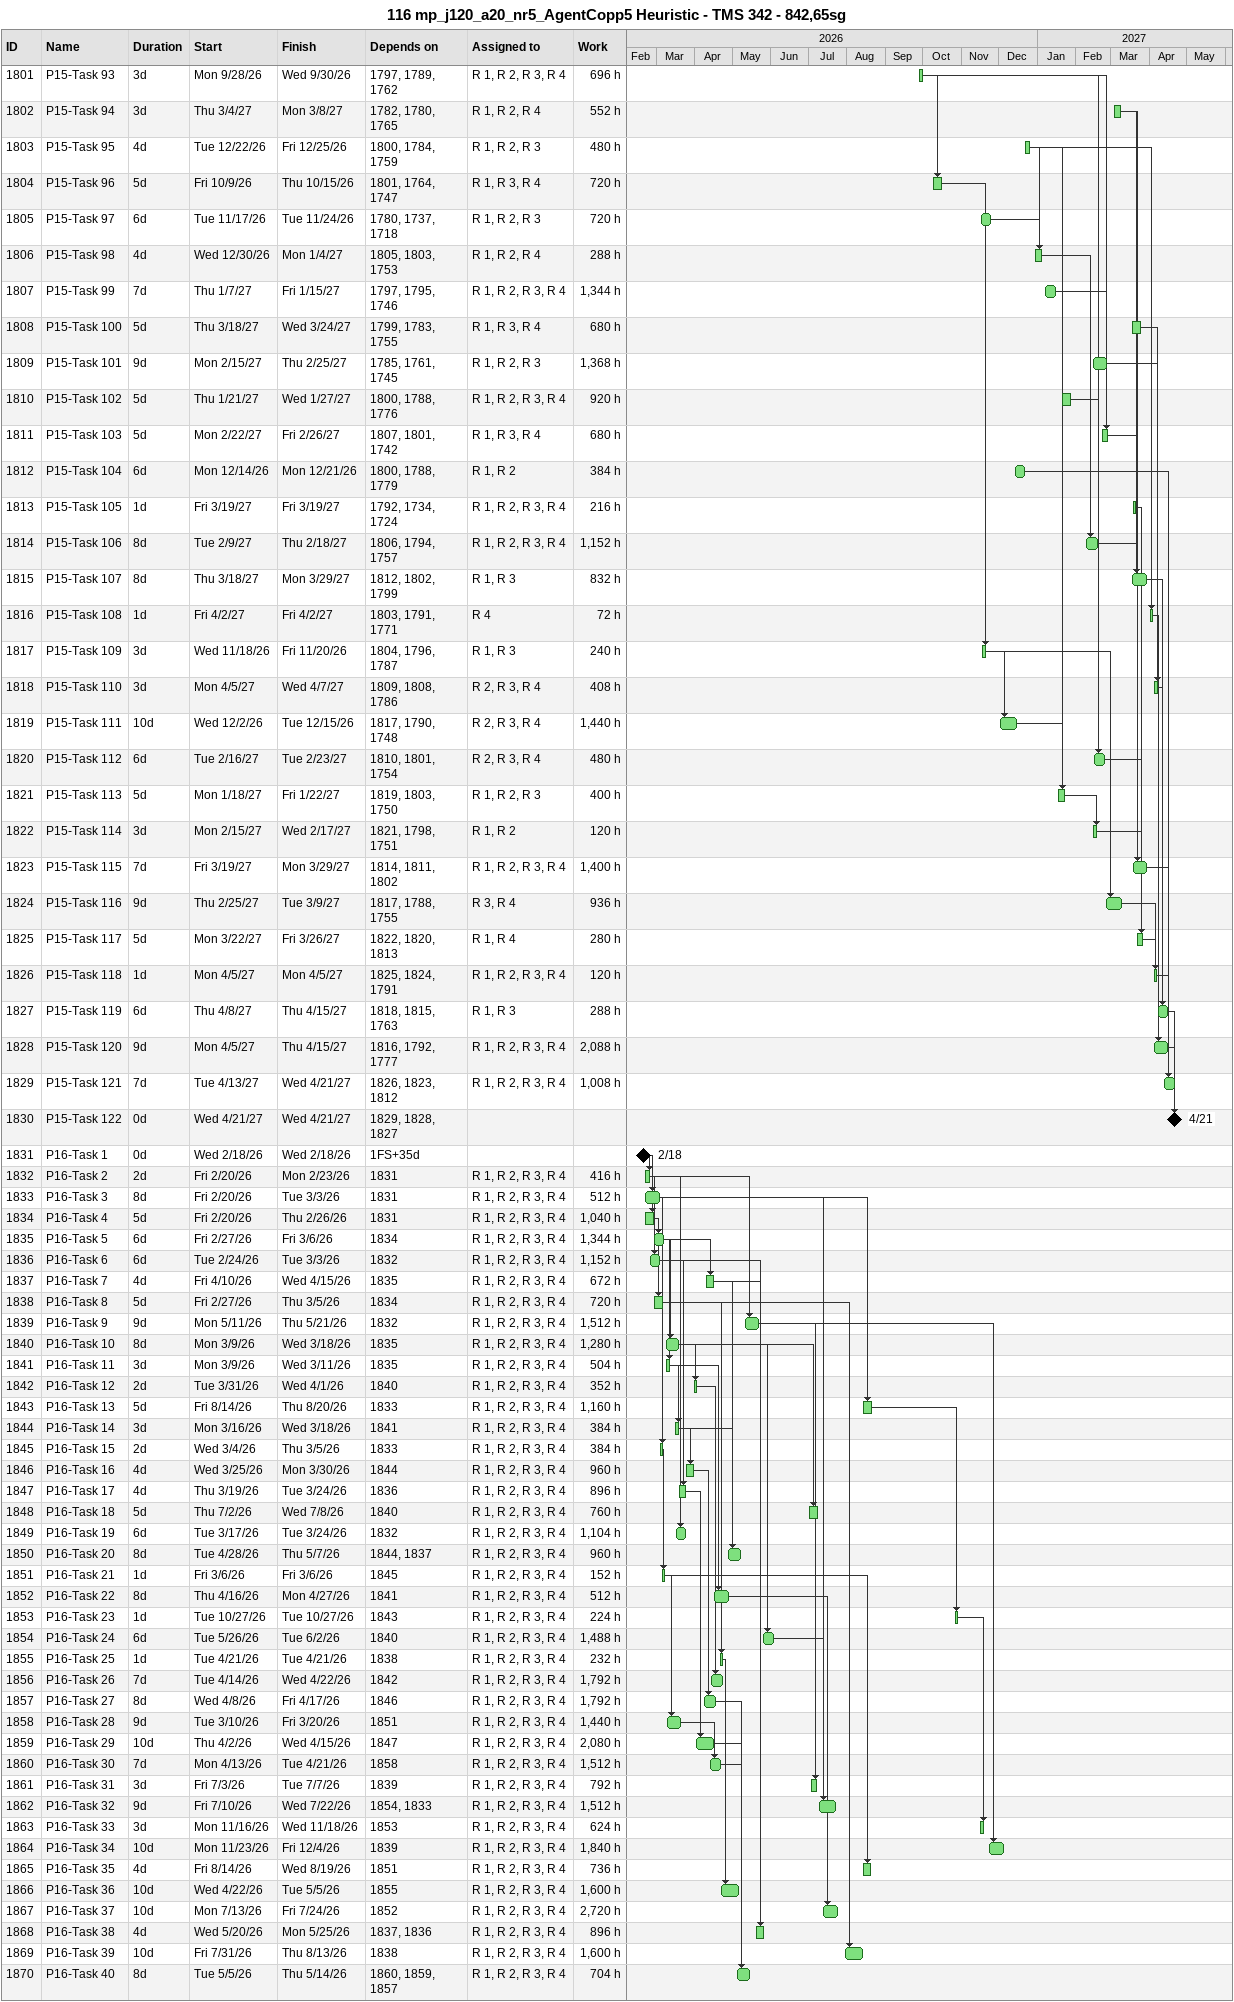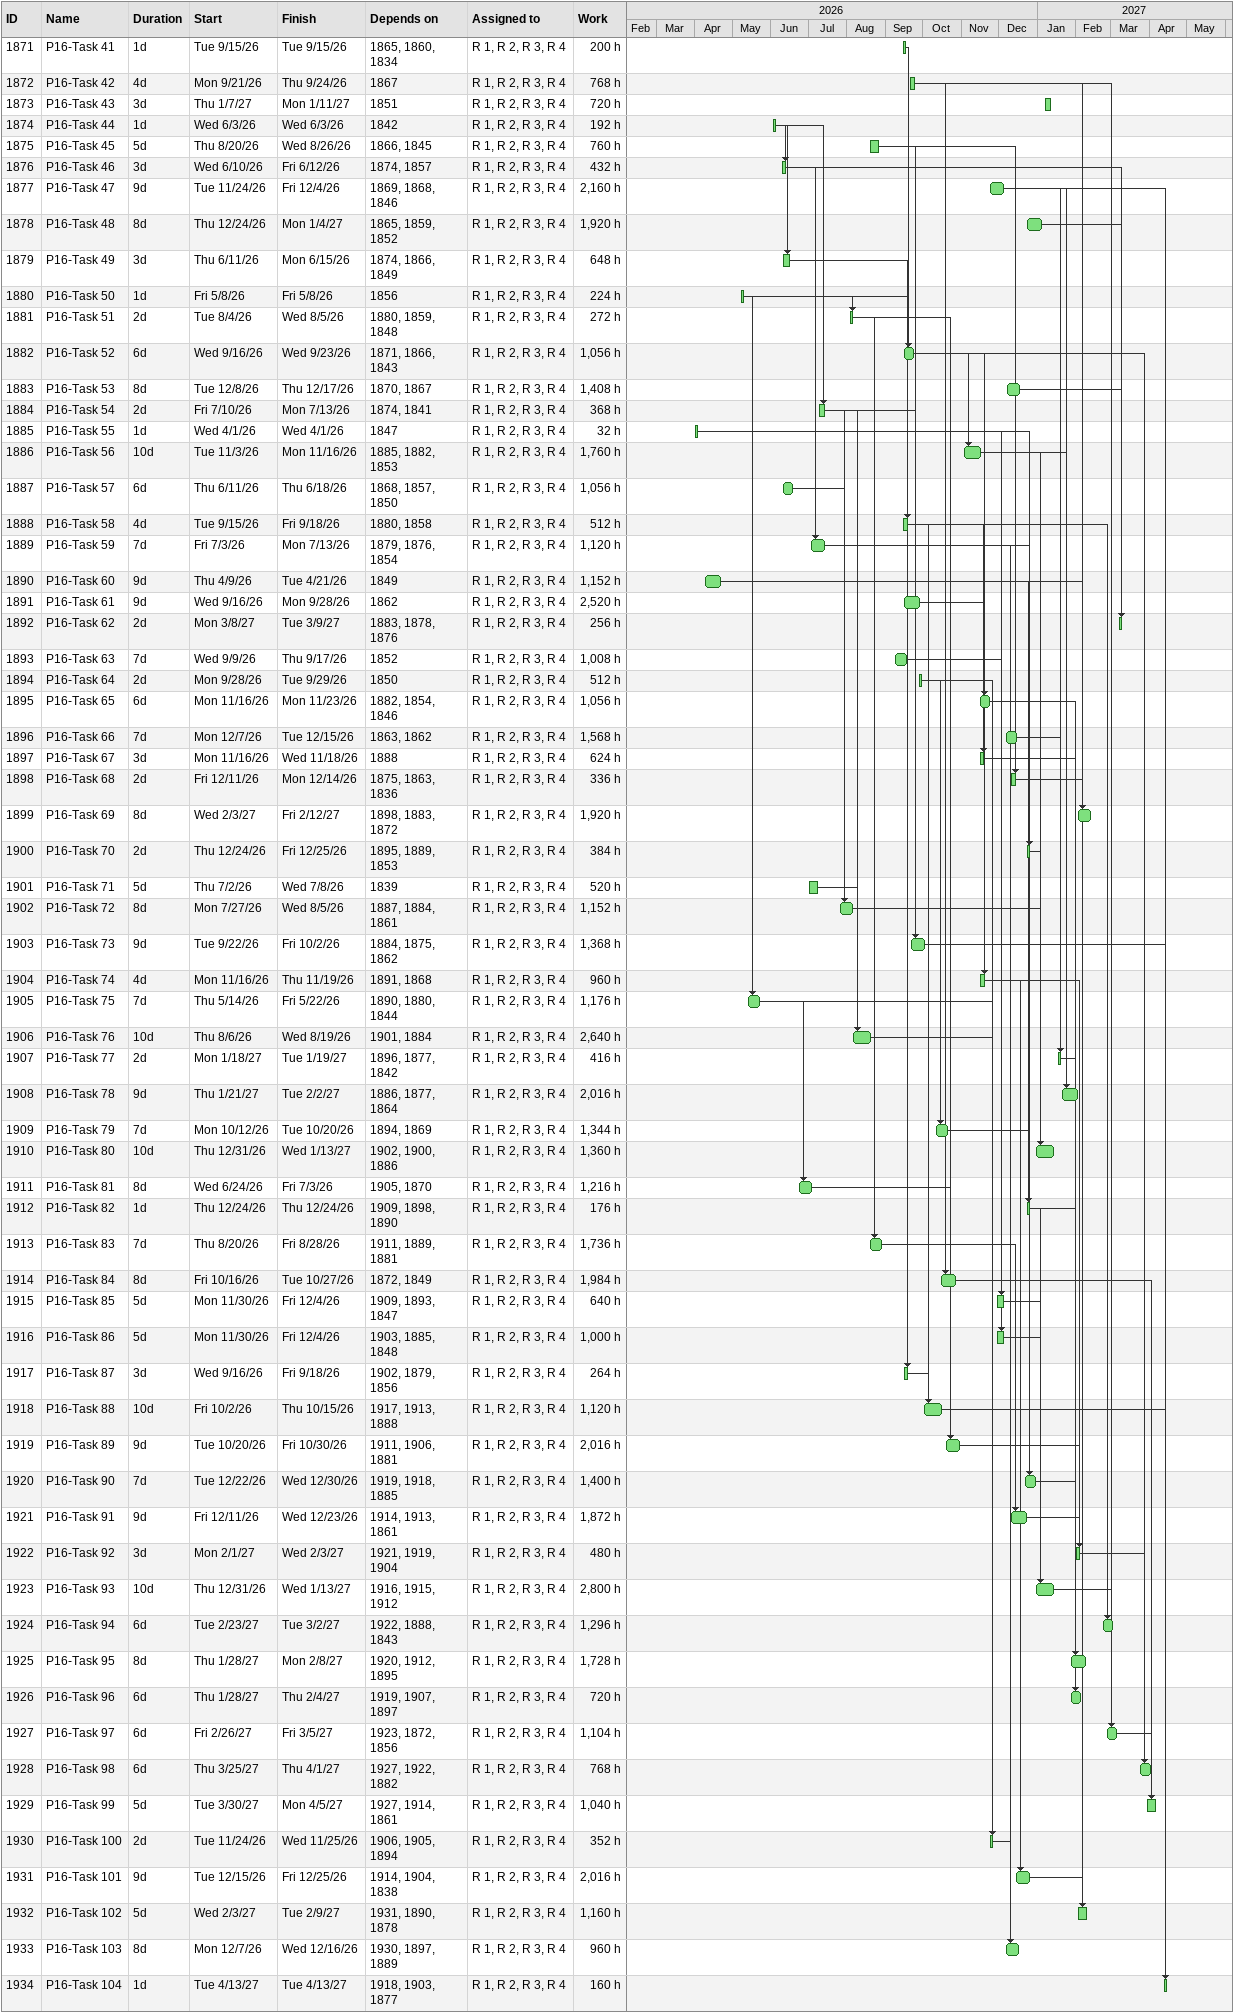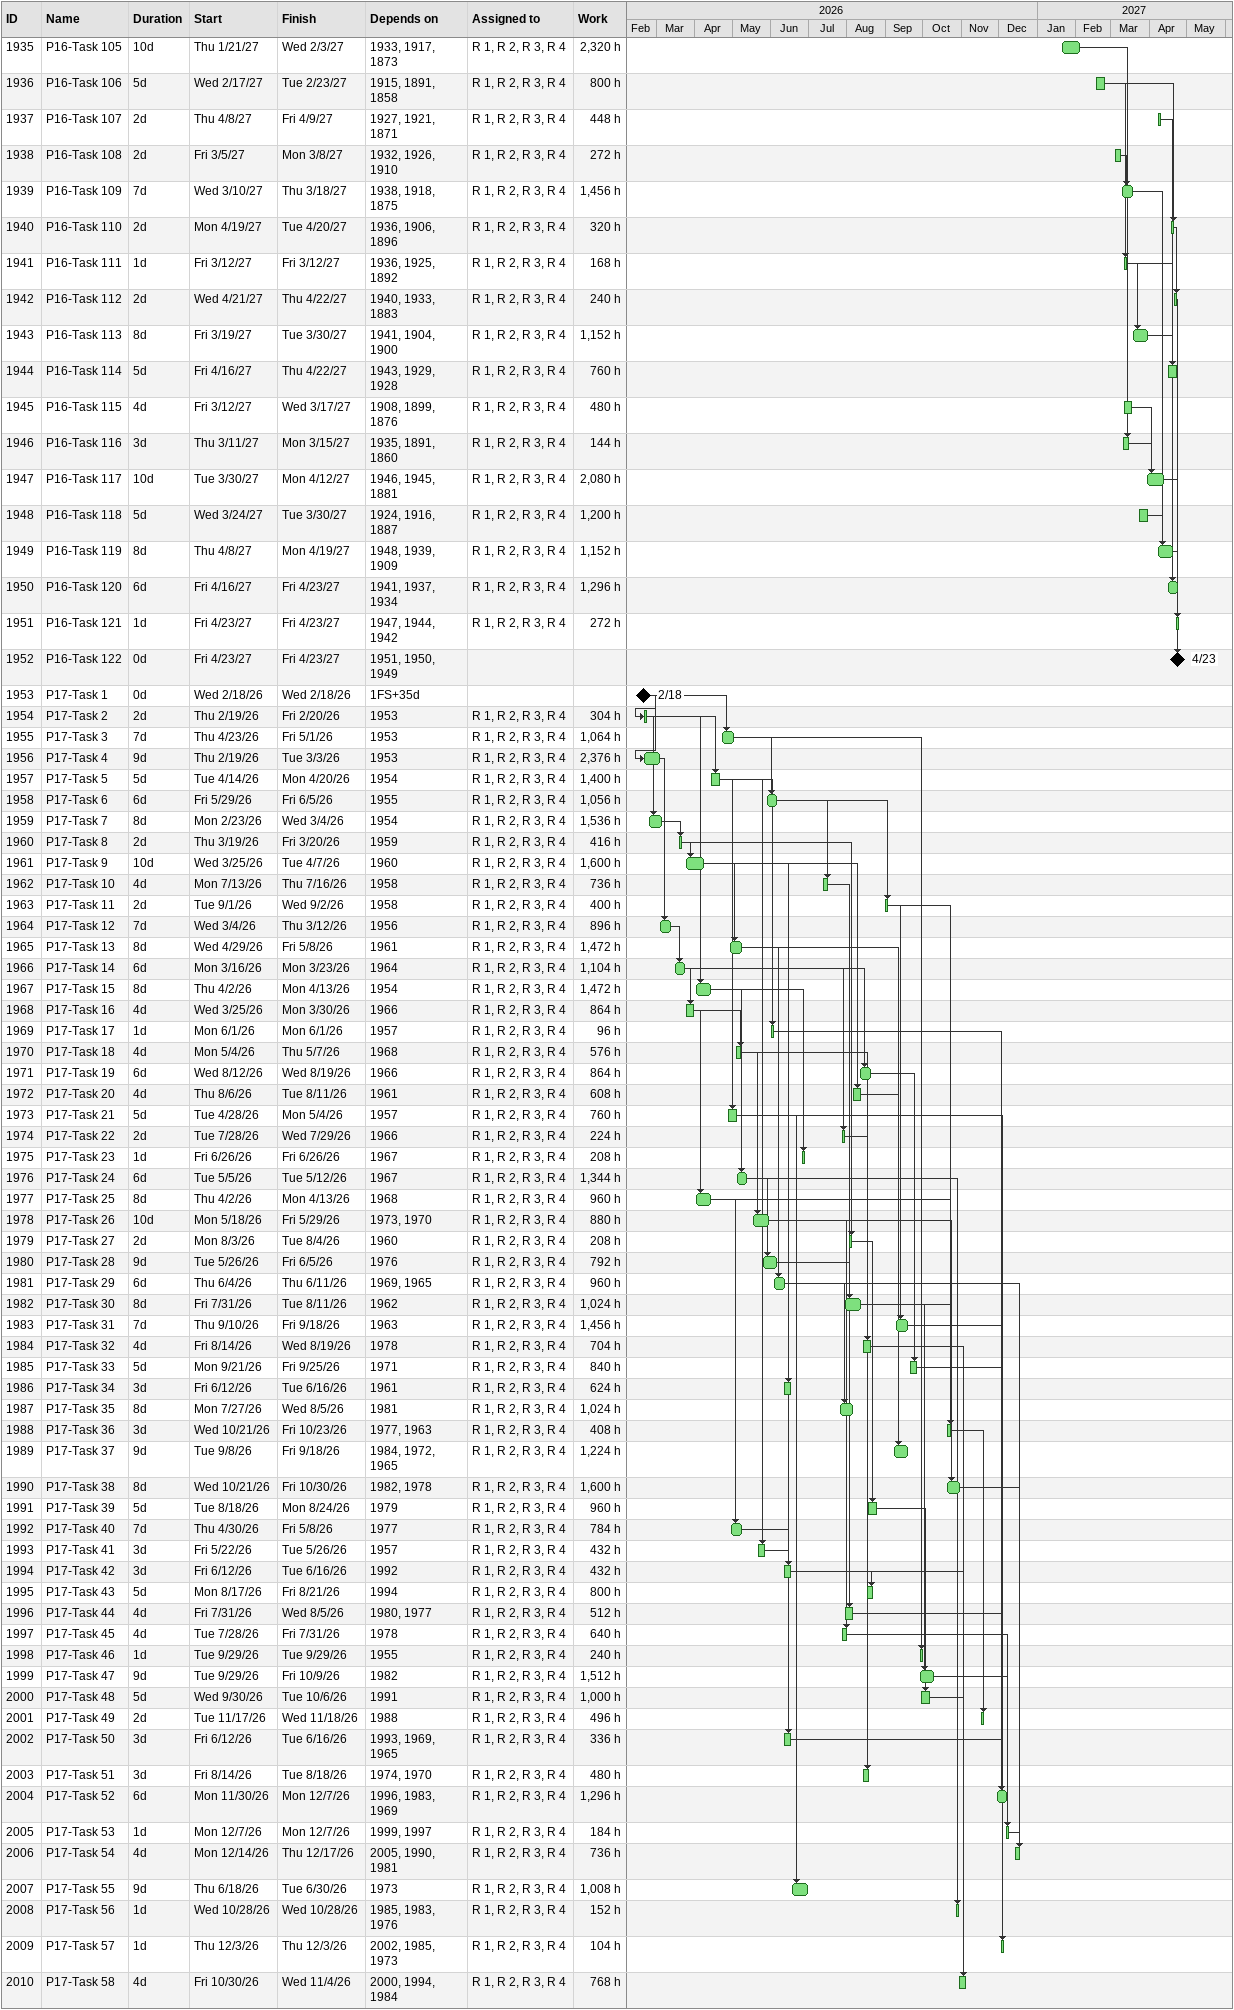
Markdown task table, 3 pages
116 mp_j120_a20_nr5_AgentCopp5 Heuristic - TMS 342 - 842,65sg

| ID | Task | Duration | Start | Finish | Predecessors | Resources | Work (h) |
|---|---|---|---|---|---|---|---|
| 1801 | P15-Task 93 | 3d | 2026-09-28 | 2026-09-30 | 1797, 1789, 1762 | R 1, R 2, R 3, R 4 | 696 |
| 1802 | P15-Task 94 | 3d | 2027-03-04 | 2027-03-08 | 1782, 1780, 1765 | R 1, R 2, R 4 | 552 |
| 1803 | P15-Task 95 | 4d | 2026-12-22 | 2026-12-25 | 1800, 1784, 1759 | R 1, R 2, R 3 | 480 |
| 1804 | P15-Task 96 | 5d | 2026-10-09 | 2026-10-15 | 1801, 1764, 1747 | R 1, R 3, R 4 | 720 |
| 1805 | P15-Task 97 | 6d | 2026-11-17 | 2026-11-24 | 1780, 1737, 1718 | R 1, R 2, R 3 | 720 |
| 1806 | P15-Task 98 | 4d | 2026-12-30 | 2027-01-04 | 1805, 1803, 1753 | R 1, R 2, R 4 | 288 |
| 1807 | P15-Task 99 | 7d | 2027-01-07 | 2027-01-15 | 1797, 1795, 1746 | R 1, R 2, R 3, R 4 | 1344 |
| 1808 | P15-Task 100 | 5d | 2027-03-18 | 2027-03-24 | 1799, 1783, 1755 | R 1, R 3, R 4 | 680 |
| 1809 | P15-Task 101 | 9d | 2027-02-15 | 2027-02-25 | 1785, 1761, 1745 | R 1, R 2, R 3 | 1368 |
| 1810 | P15-Task 102 | 5d | 2027-01-21 | 2027-01-27 | 1800, 1788, 1776 | R 1, R 2, R 3, R 4 | 920 |
| 1811 | P15-Task 103 | 5d | 2027-02-22 | 2027-02-26 | 1807, 1801, 1742 | R 1, R 3, R 4 | 680 |
| 1812 | P15-Task 104 | 6d | 2026-12-14 | 2026-12-21 | 1800, 1788, 1779 | R 1, R 2 | 384 |
| 1813 | P15-Task 105 | 1d | 2027-03-19 | 2027-03-19 | 1792, 1734, 1724 | R 1, R 2, R 3, R 4 | 216 |
| 1814 | P15-Task 106 | 8d | 2027-02-09 | 2027-02-18 | 1806, 1794, 1757 | R 1, R 2, R 3, R 4 | 1152 |
| 1815 | P15-Task 107 | 8d | 2027-03-18 | 2027-03-29 | 1812, 1802, 1799 | R 1, R 3 | 832 |
| 1816 | P15-Task 108 | 1d | 2027-04-02 | 2027-04-02 | 1803, 1791, 1771 | R 4 | 72 |
| 1817 | P15-Task 109 | 3d | 2026-11-18 | 2026-11-20 | 1804, 1796, 1787 | R 1, R 3 | 240 |
| 1818 | P15-Task 110 | 3d | 2027-04-05 | 2027-04-07 | 1809, 1808, 1786 | R 2, R 3, R 4 | 408 |
| 1819 | P15-Task 111 | 10d | 2026-12-02 | 2026-12-15 | 1817, 1790, 1748 | R 2, R 3, R 4 | 1440 |
| 1820 | P15-Task 112 | 6d | 2027-02-16 | 2027-02-23 | 1810, 1801, 1754 | R 2, R 3, R 4 | 480 |
| 1821 | P15-Task 113 | 5d | 2027-01-18 | 2027-01-22 | 1819, 1803, 1750 | R 1, R 2, R 3 | 400 |
| 1822 | P15-Task 114 | 3d | 2027-02-15 | 2027-02-17 | 1821, 1798, 1751 | R 1, R 2 | 120 |
| 1823 | P15-Task 115 | 7d | 2027-03-19 | 2027-03-29 | 1814, 1811, 1802 | R 1, R 2, R 3, R 4 | 1400 |
| 1824 | P15-Task 116 | 9d | 2027-02-25 | 2027-03-09 | 1817, 1788, 1755 | R 3, R 4 | 936 |
| 1825 | P15-Task 117 | 5d | 2027-03-22 | 2027-03-26 | 1822, 1820, 1813 | R 1, R 4 | 280 |
| 1826 | P15-Task 118 | 1d | 2027-04-05 | 2027-04-05 | 1825, 1824, 1791 | R 1, R 2, R 3, R 4 | 120 |
| 1827 | P15-Task 119 | 6d | 2027-04-08 | 2027-04-15 | 1818, 1815, 1763 | R 1, R 3 | 288 |
| 1828 | P15-Task 120 | 9d | 2027-04-05 | 2027-04-15 | 1816, 1792, 1777 | R 1, R 2, R 3, R 4 | 2088 |
| 1829 | P15-Task 121 | 7d | 2027-04-13 | 2027-04-21 | 1826, 1823, 1812 | R 1, R 2, R 3, R 4 | 1008 |
| 1830 | P15-Task 122 | 0d | 2027-04-21 | 2027-04-21 | 1829, 1828, 1827 |  |  |
| 1831 | P16-Task 1 | 0d | 2026-02-18 | 2026-02-18 | 1FS+35d |  |  |
| 1832 | P16-Task 2 | 2d | 2026-02-20 | 2026-02-23 | 1831 | R 1, R 2, R 3, R 4 | 416 |
| 1833 | P16-Task 3 | 8d | 2026-02-20 | 2026-03-03 | 1831 | R 1, R 2, R 3, R 4 | 512 |
| 1834 | P16-Task 4 | 5d | 2026-02-20 | 2026-02-26 | 1831 | R 1, R 2, R 3, R 4 | 1040 |
| 1835 | P16-Task 5 | 6d | 2026-02-27 | 2026-03-06 | 1834 | R 1, R 2, R 3, R 4 | 1344 |
| 1836 | P16-Task 6 | 6d | 2026-02-24 | 2026-03-03 | 1832 | R 1, R 2, R 3, R 4 | 1152 |
| 1837 | P16-Task 7 | 4d | 2026-04-10 | 2026-04-15 | 1835 | R 1, R 2, R 3, R 4 | 672 |
| 1838 | P16-Task 8 | 5d | 2026-02-27 | 2026-03-05 | 1834 | R 1, R 2, R 3, R 4 | 720 |
| 1839 | P16-Task 9 | 9d | 2026-05-11 | 2026-05-21 | 1832 | R 1, R 2, R 3, R 4 | 1512 |
| 1840 | P16-Task 10 | 8d | 2026-03-09 | 2026-03-18 | 1835 | R 1, R 2, R 3, R 4 | 1280 |
| 1841 | P16-Task 11 | 3d | 2026-03-09 | 2026-03-11 | 1835 | R 1, R 2, R 3, R 4 | 504 |
| 1842 | P16-Task 12 | 2d | 2026-03-31 | 2026-04-01 | 1840 | R 1, R 2, R 3, R 4 | 352 |
| 1843 | P16-Task 13 | 5d | 2026-08-14 | 2026-08-20 | 1833 | R 1, R 2, R 3, R 4 | 1160 |
| 1844 | P16-Task 14 | 3d | 2026-03-16 | 2026-03-18 | 1841 | R 1, R 2, R 3, R 4 | 384 |
| 1845 | P16-Task 15 | 2d | 2026-03-04 | 2026-03-05 | 1833 | R 1, R 2, R 3, R 4 | 384 |
| 1846 | P16-Task 16 | 4d | 2026-03-25 | 2026-03-30 | 1844 | R 1, R 2, R 3, R 4 | 960 |
| 1847 | P16-Task 17 | 4d | 2026-03-19 | 2026-03-24 | 1836 | R 1, R 2, R 3, R 4 | 896 |
| 1848 | P16-Task 18 | 5d | 2026-07-02 | 2026-07-08 | 1840 | R 1, R 2, R 3, R 4 | 760 |
| 1849 | P16-Task 19 | 6d | 2026-03-17 | 2026-03-24 | 1832 | R 1, R 2, R 3, R 4 | 1104 |
| 1850 | P16-Task 20 | 8d | 2026-04-28 | 2026-05-07 | 1844, 1837 | R 1, R 2, R 3, R 4 | 960 |
| 1851 | P16-Task 21 | 1d | 2026-03-06 | 2026-03-06 | 1845 | R 1, R 2, R 3, R 4 | 152 |
| 1852 | P16-Task 22 | 8d | 2026-04-16 | 2026-04-27 | 1841 | R 1, R 2, R 3, R 4 | 512 |
| 1853 | P16-Task 23 | 1d | 2026-10-27 | 2026-10-27 | 1843 | R 1, R 2, R 3, R 4 | 224 |
| 1854 | P16-Task 24 | 6d | 2026-05-26 | 2026-06-02 | 1840 | R 1, R 2, R 3, R 4 | 1488 |
| 1855 | P16-Task 25 | 1d | 2026-04-21 | 2026-04-21 | 1838 | R 1, R 2, R 3, R 4 | 232 |
| 1856 | P16-Task 26 | 7d | 2026-04-14 | 2026-04-22 | 1842 | R 1, R 2, R 3, R 4 | 1792 |
| 1857 | P16-Task 27 | 8d | 2026-04-08 | 2026-04-17 | 1846 | R 1, R 2, R 3, R 4 | 1792 |
| 1858 | P16-Task 28 | 9d | 2026-03-10 | 2026-03-20 | 1851 | R 1, R 2, R 3, R 4 | 1440 |
| 1859 | P16-Task 29 | 10d | 2026-04-02 | 2026-04-15 | 1847 | R 1, R 2, R 3, R 4 | 2080 |
| 1860 | P16-Task 30 | 7d | 2026-04-13 | 2026-04-21 | 1858 | R 1, R 2, R 3, R 4 | 1512 |
| 1861 | P16-Task 31 | 3d | 2026-07-03 | 2026-07-07 | 1839 | R 1, R 2, R 3, R 4 | 792 |
| 1862 | P16-Task 32 | 9d | 2026-07-10 | 2026-07-22 | 1854, 1833 | R 1, R 2, R 3, R 4 | 1512 |
| 1863 | P16-Task 33 | 3d | 2026-11-16 | 2026-11-18 | 1853 | R 1, R 2, R 3, R 4 | 624 |
| 1864 | P16-Task 34 | 10d | 2026-11-23 | 2026-12-04 | 1839 | R 1, R 2, R 3, R 4 | 1840 |
| 1865 | P16-Task 35 | 4d | 2026-08-14 | 2026-08-19 | 1851 | R 1, R 2, R 3, R 4 | 736 |
| 1866 | P16-Task 36 | 10d | 2026-04-22 | 2026-05-05 | 1855 | R 1, R 2, R 3, R 4 | 1600 |
| 1867 | P16-Task 37 | 10d | 2026-07-13 | 2026-07-24 | 1852 | R 1, R 2, R 3, R 4 | 2720 |
| 1868 | P16-Task 38 | 4d | 2026-05-20 | 2026-05-25 | 1837, 1836 | R 1, R 2, R 3, R 4 | 896 |
| 1869 | P16-Task 39 | 10d | 2026-07-31 | 2026-08-13 | 1838 | R 1, R 2, R 3, R 4 | 1600 |
| 1870 | P16-Task 40 | 8d | 2026-05-05 | 2026-05-14 | 1860, 1859, 1857 | R 1, R 2, R 3, R 4 | 704 |
| 1871 | P16-Task 41 | 1d | 2026-09-15 | 2026-09-15 | 1865, 1860, 1834 | R 1, R 2, R 3, R 4 | 200 |
| 1872 | P16-Task 42 | 4d | 2026-09-21 | 2026-09-24 | 1867 | R 1, R 2, R 3, R 4 | 768 |
| 1873 | P16-Task 43 | 3d | 2027-01-07 | 2027-01-11 | 1851 | R 1, R 2, R 3, R 4 | 720 |
| 1874 | P16-Task 44 | 1d | 2026-06-03 | 2026-06-03 | 1842 | R 1, R 2, R 3, R 4 | 192 |
| 1875 | P16-Task 45 | 5d | 2026-08-20 | 2026-08-26 | 1866, 1845 | R 1, R 2, R 3, R 4 | 760 |
| 1876 | P16-Task 46 | 3d | 2026-06-10 | 2026-06-12 | 1874, 1857 | R 1, R 2, R 3, R 4 | 432 |
| 1877 | P16-Task 47 | 9d | 2026-11-24 | 2026-12-04 | 1869, 1868, 1846 | R 1, R 2, R 3, R 4 | 2160 |
| 1878 | P16-Task 48 | 8d | 2026-12-24 | 2027-01-04 | 1865, 1859, 1852 | R 1, R 2, R 3, R 4 | 1920 |
| 1879 | P16-Task 49 | 3d | 2026-06-11 | 2026-06-15 | 1874, 1866, 1849 | R 1, R 2, R 3, R 4 | 648 |
| 1880 | P16-Task 50 | 1d | 2026-05-08 | 2026-05-08 | 1856 | R 1, R 2, R 3, R 4 | 224 |
| 1881 | P16-Task 51 | 2d | 2026-08-04 | 2026-08-05 | 1880, 1859, 1848 | R 1, R 2, R 3, R 4 | 272 |
| 1882 | P16-Task 52 | 6d | 2026-09-16 | 2026-09-23 | 1871, 1866, 1843 | R 1, R 2, R 3, R 4 | 1056 |
| 1883 | P16-Task 53 | 8d | 2026-12-08 | 2026-12-17 | 1870, 1867 | R 1, R 2, R 3, R 4 | 1408 |
| 1884 | P16-Task 54 | 2d | 2026-07-10 | 2026-07-13 | 1874, 1841 | R 1, R 2, R 3, R 4 | 368 |
| 1885 | P16-Task 55 | 1d | 2026-04-01 | 2026-04-01 | 1847 | R 1, R 2, R 3, R 4 | 32 |
| 1886 | P16-Task 56 | 10d | 2026-11-03 | 2026-11-16 | 1885, 1882, 1853 | R 1, R 2, R 3, R 4 | 1760 |
| 1887 | P16-Task 57 | 6d | 2026-06-11 | 2026-06-18 | 1868, 1857, 1850 | R 1, R 2, R 3, R 4 | 1056 |
| 1888 | P16-Task 58 | 4d | 2026-09-15 | 2026-09-18 | 1880, 1858 | R 1, R 2, R 3, R 4 | 512 |
| 1889 | P16-Task 59 | 7d | 2026-07-03 | 2026-07-13 | 1879, 1876, 1854 | R 1, R 2, R 3, R 4 | 1120 |
| 1890 | P16-Task 60 | 9d | 2026-04-09 | 2026-04-21 | 1849 | R 1, R 2, R 3, R 4 | 1152 |
| 1891 | P16-Task 61 | 9d | 2026-09-16 | 2026-09-28 | 1862 | R 1, R 2, R 3, R 4 | 2520 |
| 1892 | P16-Task 62 | 2d | 2027-03-08 | 2027-03-09 | 1883, 1878, 1876 | R 1, R 2, R 3, R 4 | 256 |
| 1893 | P16-Task 63 | 7d | 2026-09-09 | 2026-09-17 | 1852 | R 1, R 2, R 3, R 4 | 1008 |
| 1894 | P16-Task 64 | 2d | 2026-09-28 | 2026-09-29 | 1850 | R 1, R 2, R 3, R 4 | 512 |
| 1895 | P16-Task 65 | 6d | 2026-11-16 | 2026-11-23 | 1882, 1854, 1846 | R 1, R 2, R 3, R 4 | 1056 |
| 1896 | P16-Task 66 | 7d | 2026-12-07 | 2026-12-15 | 1863, 1862 | R 1, R 2, R 3, R 4 | 1568 |
| 1897 | P16-Task 67 | 3d | 2026-11-16 | 2026-11-18 | 1888 | R 1, R 2, R 3, R 4 | 624 |
| 1898 | P16-Task 68 | 2d | 2026-12-11 | 2026-12-14 | 1875, 1863, 1836 | R 1, R 2, R 3, R 4 | 336 |
| 1899 | P16-Task 69 | 8d | 2027-02-03 | 2027-02-12 | 1898, 1883, 1872 | R 1, R 2, R 3, R 4 | 1920 |
| 1900 | P16-Task 70 | 2d | 2026-12-24 | 2026-12-25 | 1895, 1889, 1853 | R 1, R 2, R 3, R 4 | 384 |
| 1901 | P16-Task 71 | 5d | 2026-07-02 | 2026-07-08 | 1839 | R 1, R 2, R 3, R 4 | 520 |
| 1902 | P16-Task 72 | 8d | 2026-07-27 | 2026-08-05 | 1887, 1884, 1861 | R 1, R 2, R 3, R 4 | 1152 |
| 1903 | P16-Task 73 | 9d | 2026-09-22 | 2026-10-02 | 1884, 1875, 1862 | R 1, R 2, R 3, R 4 | 1368 |
| 1904 | P16-Task 74 | 4d | 2026-11-16 | 2026-11-19 | 1891, 1868 | R 1, R 2, R 3, R 4 | 960 |
| 1905 | P16-Task 75 | 7d | 2026-05-14 | 2026-05-22 | 1890, 1880, 1844 | R 1, R 2, R 3, R 4 | 1176 |
| 1906 | P16-Task 76 | 10d | 2026-08-06 | 2026-08-19 | 1901, 1884 | R 1, R 2, R 3, R 4 | 2640 |
| 1907 | P16-Task 77 | 2d | 2027-01-18 | 2027-01-19 | 1896, 1877, 1842 | R 1, R 2, R 3, R 4 | 416 |
| 1908 | P16-Task 78 | 9d | 2027-01-21 | 2027-02-02 | 1886, 1877, 1864 | R 1, R 2, R 3, R 4 | 2016 |
| 1909 | P16-Task 79 | 7d | 2026-10-12 | 2026-10-20 | 1894, 1869 | R 1, R 2, R 3, R 4 | 1344 |
| 1910 | P16-Task 80 | 10d | 2026-12-31 | 2027-01-13 | 1902, 1900, 1886 | R 1, R 2, R 3, R 4 | 1360 |
| 1911 | P16-Task 81 | 8d | 2026-06-24 | 2026-07-03 | 1905, 1870 | R 1, R 2, R 3, R 4 | 1216 |
| 1912 | P16-Task 82 | 1d | 2026-12-24 | 2026-12-24 | 1909, 1898, 1890 | R 1, R 2, R 3, R 4 | 176 |
| 1913 | P16-Task 83 | 7d | 2026-08-20 | 2026-08-28 | 1911, 1889, 1881 | R 1, R 2, R 3, R 4 | 1736 |
| 1914 | P16-Task 84 | 8d | 2026-10-16 | 2026-10-27 | 1872, 1849 | R 1, R 2, R 3, R 4 | 1984 |
| 1915 | P16-Task 85 | 5d | 2026-11-30 | 2026-12-04 | 1909, 1893, 1847 | R 1, R 2, R 3, R 4 | 640 |
| 1916 | P16-Task 86 | 5d | 2026-11-30 | 2026-12-04 | 1903, 1885, 1848 | R 1, R 2, R 3, R 4 | 1000 |
| 1917 | P16-Task 87 | 3d | 2026-09-16 | 2026-09-18 | 1902, 1879, 1856 | R 1, R 2, R 3, R 4 | 264 |
| 1918 | P16-Task 88 | 10d | 2026-10-02 | 2026-10-15 | 1917, 1913, 1888 | R 1, R 2, R 3, R 4 | 1120 |
| 1919 | P16-Task 89 | 9d | 2026-10-20 | 2026-10-30 | 1911, 1906, 1881 | R 1, R 2, R 3, R 4 | 2016 |
| 1920 | P16-Task 90 | 7d | 2026-12-22 | 2026-12-30 | 1919, 1918, 1885 | R 1, R 2, R 3, R 4 | 1400 |
| 1921 | P16-Task 91 | 9d | 2026-12-11 | 2026-12-23 | 1914, 1913, 1861 | R 1, R 2, R 3, R 4 | 1872 |
| 1922 | P16-Task 92 | 3d | 2027-02-01 | 2027-02-03 | 1921, 1919, 1904 | R 1, R 2, R 3, R 4 | 480 |
| 1923 | P16-Task 93 | 10d | 2026-12-31 | 2027-01-13 | 1916, 1915, 1912 | R 1, R 2, R 3, R 4 | 2800 |
| 1924 | P16-Task 94 | 6d | 2027-02-23 | 2027-03-02 | 1922, 1888, 1843 | R 1, R 2, R 3, R 4 | 1296 |
| 1925 | P16-Task 95 | 8d | 2027-01-28 | 2027-02-08 | 1920, 1912, 1895 | R 1, R 2, R 3, R 4 | 1728 |
| 1926 | P16-Task 96 | 6d | 2027-01-28 | 2027-02-04 | 1919, 1907, 1897 | R 1, R 2, R 3, R 4 | 720 |
| 1927 | P16-Task 97 | 6d | 2027-02-26 | 2027-03-05 | 1923, 1872, 1856 | R 1, R 2, R 3, R 4 | 1104 |
| 1928 | P16-Task 98 | 6d | 2027-03-25 | 2027-04-01 | 1927, 1922, 1882 | R 1, R 2, R 3, R 4 | 768 |
| 1929 | P16-Task 99 | 5d | 2027-03-30 | 2027-04-05 | 1927, 1914, 1861 | R 1, R 2, R 3, R 4 | 1040 |
| 1930 | P16-Task 100 | 2d | 2026-11-24 | 2026-11-25 | 1906, 1905, 1894 | R 1, R 2, R 3, R 4 | 352 |
| 1931 | P16-Task 101 | 9d | 2026-12-15 | 2026-12-25 | 1914, 1904, 1838 | R 1, R 2, R 3, R 4 | 2016 |
| 1932 | P16-Task 102 | 5d | 2027-02-03 | 2027-02-09 | 1931, 1890, 1878 | R 1, R 2, R 3, R 4 | 1160 |
| 1933 | P16-Task 103 | 8d | 2026-12-07 | 2026-12-16 | 1930, 1897, 1889 | R 1, R 2, R 3, R 4 | 960 |
| 1934 | P16-Task 104 | 1d | 2027-04-13 | 2027-04-13 | 1918, 1903, 1877 | R 1, R 2, R 3, R 4 | 160 |
| 1935 | P16-Task 105 | 10d | 2027-01-21 | 2027-02-03 | 1933, 1917, 1873 | R 1, R 2, R 3, R 4 | 2320 |
| 1936 | P16-Task 106 | 5d | 2027-02-17 | 2027-02-23 | 1915, 1891, 1858 | R 1, R 2, R 3, R 4 | 800 |
| 1937 | P16-Task 107 | 2d | 2027-04-08 | 2027-04-09 | 1927, 1921, 1871 | R 1, R 2, R 3, R 4 | 448 |
| 1938 | P16-Task 108 | 2d | 2027-03-05 | 2027-03-08 | 1932, 1926, 1910 | R 1, R 2, R 3, R 4 | 272 |
| 1939 | P16-Task 109 | 7d | 2027-03-10 | 2027-03-18 | 1938, 1918, 1875 | R 1, R 2, R 3, R 4 | 1456 |
| 1940 | P16-Task 110 | 2d | 2027-04-19 | 2027-04-20 | 1936, 1906, 1896 | R 1, R 2, R 3, R 4 | 320 |
| 1941 | P16-Task 111 | 1d | 2027-03-12 | 2027-03-12 | 1936, 1925, 1892 | R 1, R 2, R 3, R 4 | 168 |
| 1942 | P16-Task 112 | 2d | 2027-04-21 | 2027-04-22 | 1940, 1933, 1883 | R 1, R 2, R 3, R 4 | 240 |
| 1943 | P16-Task 113 | 8d | 2027-03-19 | 2027-03-30 | 1941, 1904, 1900 | R 1, R 2, R 3, R 4 | 1152 |
| 1944 | P16-Task 114 | 5d | 2027-04-16 | 2027-04-22 | 1943, 1929, 1928 | R 1, R 2, R 3, R 4 | 760 |
| 1945 | P16-Task 115 | 4d | 2027-03-12 | 2027-03-17 | 1908, 1899, 1876 | R 1, R 2, R 3, R 4 | 480 |
| 1946 | P16-Task 116 | 3d | 2027-03-11 | 2027-03-15 | 1935, 1891, 1860 | R 1, R 2, R 3, R 4 | 144 |
| 1947 | P16-Task 117 | 10d | 2027-03-30 | 2027-04-12 | 1946, 1945, 1881 | R 1, R 2, R 3, R 4 | 2080 |
| 1948 | P16-Task 118 | 5d | 2027-03-24 | 2027-03-30 | 1924, 1916, 1887 | R 1, R 2, R 3, R 4 | 1200 |
| 1949 | P16-Task 119 | 8d | 2027-04-08 | 2027-04-19 | 1948, 1939, 1909 | R 1, R 2, R 3, R 4 | 1152 |
| 1950 | P16-Task 120 | 6d | 2027-04-16 | 2027-04-23 | 1941, 1937, 1934 | R 1, R 2, R 3, R 4 | 1296 |
| 1951 | P16-Task 121 | 1d | 2027-04-23 | 2027-04-23 | 1947, 1944, 1942 | R 1, R 2, R 3, R 4 | 272 |
| 1952 | P16-Task 122 | 0d | 2027-04-23 | 2027-04-23 | 1951, 1950, 1949 |  |  |
| 1953 | P17-Task 1 | 0d | 2026-02-18 | 2026-02-18 | 1FS+35d |  |  |
| 1954 | P17-Task 2 | 2d | 2026-02-19 | 2026-02-20 | 1953 | R 1, R 2, R 3, R 4 | 304 |
| 1955 | P17-Task 3 | 7d | 2026-04-23 | 2026-05-01 | 1953 | R 1, R 2, R 3, R 4 | 1064 |
| 1956 | P17-Task 4 | 9d | 2026-02-19 | 2026-03-03 | 1953 | R 1, R 2, R 3, R 4 | 2376 |
| 1957 | P17-Task 5 | 5d | 2026-04-14 | 2026-04-20 | 1954 | R 1, R 2, R 3, R 4 | 1400 |
| 1958 | P17-Task 6 | 6d | 2026-05-29 | 2026-06-05 | 1955 | R 1, R 2, R 3, R 4 | 1056 |
| 1959 | P17-Task 7 | 8d | 2026-02-23 | 2026-03-04 | 1954 | R 1, R 2, R 3, R 4 | 1536 |
| 1960 | P17-Task 8 | 2d | 2026-03-19 | 2026-03-20 | 1959 | R 1, R 2, R 3, R 4 | 416 |
| 1961 | P17-Task 9 | 10d | 2026-03-25 | 2026-04-07 | 1960 | R 1, R 2, R 3, R 4 | 1600 |
| 1962 | P17-Task 10 | 4d | 2026-07-13 | 2026-07-16 | 1958 | R 1, R 2, R 3, R 4 | 736 |
| 1963 | P17-Task 11 | 2d | 2026-09-01 | 2026-09-02 | 1958 | R 1, R 2, R 3, R 4 | 400 |
| 1964 | P17-Task 12 | 7d | 2026-03-04 | 2026-03-12 | 1956 | R 1, R 2, R 3, R 4 | 896 |
| 1965 | P17-Task 13 | 8d | 2026-04-29 | 2026-05-08 | 1961 | R 1, R 2, R 3, R 4 | 1472 |
| 1966 | P17-Task 14 | 6d | 2026-03-16 | 2026-03-23 | 1964 | R 1, R 2, R 3, R 4 | 1104 |
| 1967 | P17-Task 15 | 8d | 2026-04-02 | 2026-04-13 | 1954 | R 1, R 2, R 3, R 4 | 1472 |
| 1968 | P17-Task 16 | 4d | 2026-03-25 | 2026-03-30 | 1966 | R 1, R 2, R 3, R 4 | 864 |
| 1969 | P17-Task 17 | 1d | 2026-06-01 | 2026-06-01 | 1957 | R 1, R 2, R 3, R 4 | 96 |
| 1970 | P17-Task 18 | 4d | 2026-05-04 | 2026-05-07 | 1968 | R 1, R 2, R 3, R 4 | 576 |
| 1971 | P17-Task 19 | 6d | 2026-08-12 | 2026-08-19 | 1966 | R 1, R 2, R 3, R 4 | 864 |
| 1972 | P17-Task 20 | 4d | 2026-08-06 | 2026-08-11 | 1961 | R 1, R 2, R 3, R 4 | 608 |
| 1973 | P17-Task 21 | 5d | 2026-04-28 | 2026-05-04 | 1957 | R 1, R 2, R 3, R 4 | 760 |
| 1974 | P17-Task 22 | 2d | 2026-07-28 | 2026-07-29 | 1966 | R 1, R 2, R 3, R 4 | 224 |
| 1975 | P17-Task 23 | 1d | 2026-06-26 | 2026-06-26 | 1967 | R 1, R 2, R 3, R 4 | 208 |
| 1976 | P17-Task 24 | 6d | 2026-05-05 | 2026-05-12 | 1967 | R 1, R 2, R 3, R 4 | 1344 |
| 1977 | P17-Task 25 | 8d | 2026-04-02 | 2026-04-13 | 1968 | R 1, R 2, R 3, R 4 | 960 |
| 1978 | P17-Task 26 | 10d | 2026-05-18 | 2026-05-29 | 1973, 1970 | R 1, R 2, R 3, R 4 | 880 |
| 1979 | P17-Task 27 | 2d | 2026-08-03 | 2026-08-04 | 1960 | R 1, R 2, R 3, R 4 | 208 |
| 1980 | P17-Task 28 | 9d | 2026-05-26 | 2026-06-05 | 1976 | R 1, R 2, R 3, R 4 | 792 |
| 1981 | P17-Task 29 | 6d | 2026-06-04 | 2026-06-11 | 1969, 1965 | R 1, R 2, R 3, R 4 | 960 |
| 1982 | P17-Task 30 | 8d | 2026-07-31 | 2026-08-11 | 1962 | R 1, R 2, R 3, R 4 | 1024 |
| 1983 | P17-Task 31 | 7d | 2026-09-10 | 2026-09-18 | 1963 | R 1, R 2, R 3, R 4 | 1456 |
| 1984 | P17-Task 32 | 4d | 2026-08-14 | 2026-08-19 | 1978 | R 1, R 2, R 3, R 4 | 704 |
| 1985 | P17-Task 33 | 5d | 2026-09-21 | 2026-09-25 | 1971 | R 1, R 2, R 3, R 4 | 840 |
| 1986 | P17-Task 34 | 3d | 2026-06-12 | 2026-06-16 | 1961 | R 1, R 2, R 3, R 4 | 624 |
| 1987 | P17-Task 35 | 8d | 2026-07-27 | 2026-08-05 | 1981 | R 1, R 2, R 3, R 4 | 1024 |
| 1988 | P17-Task 36 | 3d | 2026-10-21 | 2026-10-23 | 1977, 1963 | R 1, R 2, R 3, R 4 | 408 |
| 1989 | P17-Task 37 | 9d | 2026-09-08 | 2026-09-18 | 1984, 1972, 1965 | R 1, R 2, R 3, R 4 | 1224 |
| 1990 | P17-Task 38 | 8d | 2026-10-21 | 2026-10-30 | 1982, 1978 | R 1, R 2, R 3, R 4 | 1600 |
| 1991 | P17-Task 39 | 5d | 2026-08-18 | 2026-08-24 | 1979 | R 1, R 2, R 3, R 4 | 960 |
| 1992 | P17-Task 40 | 7d | 2026-04-30 | 2026-05-08 | 1977 | R 1, R 2, R 3, R 4 | 784 |
| 1993 | P17-Task 41 | 3d | 2026-05-22 | 2026-05-26 | 1957 | R 1, R 2, R 3, R 4 | 432 |
| 1994 | P17-Task 42 | 3d | 2026-06-12 | 2026-06-16 | 1992 | R 1, R 2, R 3, R 4 | 432 |
| 1995 | P17-Task 43 | 5d | 2026-08-17 | 2026-08-21 | 1994 | R 1, R 2, R 3, R 4 | 800 |
| 1996 | P17-Task 44 | 4d | 2026-07-31 | 2026-08-05 | 1980, 1977 | R 1, R 2, R 3, R 4 | 512 |
| 1997 | P17-Task 45 | 4d | 2026-07-28 | 2026-07-31 | 1978 | R 1, R 2, R 3, R 4 | 640 |
| 1998 | P17-Task 46 | 1d | 2026-09-29 | 2026-09-29 | 1955 | R 1, R 2, R 3, R 4 | 240 |
| 1999 | P17-Task 47 | 9d | 2026-09-29 | 2026-10-09 | 1982 | R 1, R 2, R 3, R 4 | 1512 |
| 2000 | P17-Task 48 | 5d | 2026-09-30 | 2026-10-06 | 1991 | R 1, R 2, R 3, R 4 | 1000 |
| 2001 | P17-Task 49 | 2d | 2026-11-17 | 2026-11-18 | 1988 | R 1, R 2, R 3, R 4 | 496 |
| 2002 | P17-Task 50 | 3d | 2026-06-12 | 2026-06-16 | 1993, 1969, 1965 | R 1, R 2, R 3, R 4 | 336 |
| 2003 | P17-Task 51 | 3d | 2026-08-14 | 2026-08-18 | 1974, 1970 | R 1, R 2, R 3, R 4 | 480 |
| 2004 | P17-Task 52 | 6d | 2026-11-30 | 2026-12-07 | 1996, 1983, 1969 | R 1, R 2, R 3, R 4 | 1296 |
| 2005 | P17-Task 53 | 1d | 2026-12-07 | 2026-12-07 | 1999, 1997 | R 1, R 2, R 3, R 4 | 184 |
| 2006 | P17-Task 54 | 4d | 2026-12-14 | 2026-12-17 | 2005, 1990, 1981 | R 1, R 2, R 3, R 4 | 736 |
| 2007 | P17-Task 55 | 9d | 2026-06-18 | 2026-06-30 | 1973 | R 1, R 2, R 3, R 4 | 1008 |
| 2008 | P17-Task 56 | 1d | 2026-10-28 | 2026-10-28 | 1985, 1983, 1976 | R 1, R 2, R 3, R 4 | 152 |
| 2009 | P17-Task 57 | 1d | 2026-12-03 | 2026-12-03 | 2002, 1985, 1973 | R 1, R 2, R 3, R 4 | 104 |
| 2010 | P17-Task 58 | 4d | 2026-10-30 | 2026-11-04 | 2000, 1994, 1984 | R 1, R 2, R 3, R 4 | 768 |
